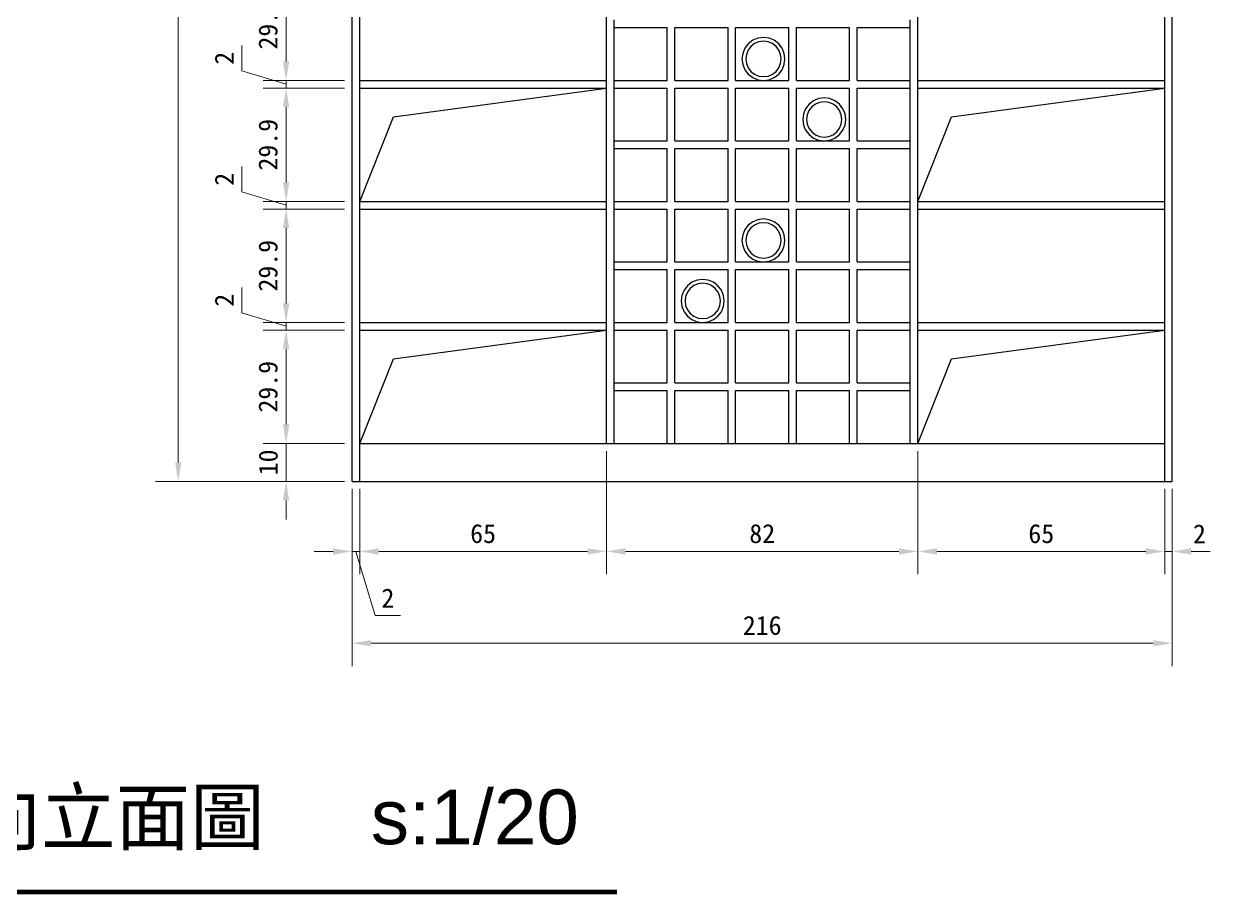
# Model space of a CAD drawing. Header units: centimetres. Extents: x 1966 to 8787, y 7398 to 12383.
# Drawn here: x 7277.1 to 7589.6, y 7496 to 7725.3 of the extents above; entities that cross this region are included whole.
import ezdxf

# ---------------------------------------------------------------- set-up
doc = ezdxf.new("R2010")
doc.units = ezdxf.units.CM
doc.header["$PDMODE"] = 35
doc.styles.get("Standard").update_dxf_attribs({"font": 'arial.ttf', "height": 12})
doc.styles.add('文2.5', font='kaiu.ttf', dxfattribs={"height": 2.5})
doc.dimstyles.new('DIM2.5', dxfattribs={"dimtxt": 2.5, "dimasz": 2.5, "dimexe": 3, "dimexo": 1, "dimgap": 1, "dimtad": 1, "dimdec": 1, "dimdsep": 46, "dimtxsty": '文2.5', "dimcen": 0, "dimadec": 0, "dimazin": 0, "dimtfac": 1, "dimtdec": 1, "dimtmove": 0, "dimatfit": 3, "dimfxl": 1, "dimlwd": 15, "dimlwe": 15, "dimarcsym": 0})

# ---------------------------------------------------------------- blocks, each defined once
blk = doc.blocks.new('*D405')
at = {"color": 0, "linetype": 'Continuous', "lineweight": 15, "transparency": 16777216}
for p, q in [((7346.16, 7619.79), (7346.16, 7624.79)), ((7361.55, 7614.79), (7340.16, 7614.79)), ((7346.16, 7604.79), (7346.16, 7614.79)), ((7361.55, 7604.79), (7340.16, 7604.79)), ((7346.16, 7599.79), (7346.16, 7594.79))]:
    blk.add_line(p, q, dxfattribs=at)
at = {"color": 0, "transparency": 16777216}
for points in [[(7345.32, 7619.79), (7346.99, 7619.79), (7346.16, 7614.79)], [(7345.32, 7599.79), (7346.99, 7599.79), (7346.16, 7604.79)]]:
    blk.add_solid(points, dxfattribs=at)
at = {"layer": 'DEFPOINTS', "color": 0, "transparency": 16777216}
for p in [(7346.16, 7614.79), (7363.55, 7614.79), (7363.55, 7604.79)]:
    blk.add_point(p, dxfattribs=at)
at = {"color": 0, "transparency": 16777216, "insert": (7341.49, 7609.79), "char_height": 5, "attachment_point": 5, "rotation": 90, "style": '文2.5'}
blk.add_mtext('10', dxfattribs=at)
blk = doc.blocks.new('*D406')
at = {"color": 0, "linetype": 'Continuous', "lineweight": 15, "transparency": 16777216}
for p, q in [((7361.55, 7644.66), (7340.16, 7644.66)), ((7346.16, 7619.79), (7346.16, 7639.66)), ((7361.55, 7614.79), (7340.16, 7614.79))]:
    blk.add_line(p, q, dxfattribs=at)
at = {"color": 0, "transparency": 16777216}
for points in [[(7345.32, 7639.66), (7346.99, 7639.66), (7346.16, 7644.66)], [(7345.32, 7619.79), (7346.99, 7619.79), (7346.16, 7614.79)]]:
    blk.add_solid(points, dxfattribs=at)
at = {"layer": 'DEFPOINTS', "color": 0, "transparency": 16777216}
for p in [(7346.16, 7644.66), (7363.55, 7644.66), (7363.55, 7614.79)]:
    blk.add_point(p, dxfattribs=at)
at = {"color": 0, "transparency": 16777216, "insert": (7341.43, 7629.72), "char_height": 5, "attachment_point": 5, "rotation": 90, "style": '文2.5'}
blk.add_mtext('29.9', dxfattribs=at)
blk = doc.blocks.new('*D407')
at = {"color": 0, "linetype": 'Continuous', "lineweight": 15, "transparency": 16777216}
for p, q in [((7346.16, 7651.66), (7346.16, 7656.66)), ((7334.52, 7649.15), (7334.52, 7655.84)), ((7346.16, 7645.66), (7334.52, 7649.15)), ((7361.55, 7646.66), (7340.16, 7646.66)), ((7346.16, 7644.66), (7346.16, 7646.66)), ((7346.16, 7644.66), (7346.16, 7646.66)), ((7361.55, 7644.66), (7340.16, 7644.66)), ((7346.16, 7639.66), (7346.16, 7634.66))]:
    blk.add_line(p, q, dxfattribs=at)
at = {"color": 0, "transparency": 16777216}
for points in [[(7345.32, 7651.66), (7346.99, 7651.66), (7346.16, 7646.66)], [(7345.32, 7639.66), (7346.99, 7639.66), (7346.16, 7644.66)]]:
    blk.add_solid(points, dxfattribs=at)
at = {"layer": 'DEFPOINTS', "color": 0, "transparency": 16777216}
for p in [(7346.16, 7646.66), (7363.55, 7646.66), (7363.55, 7644.66)]:
    blk.add_point(p, dxfattribs=at)
at = {"color": 0, "transparency": 16777216, "insert": (7329.88, 7652.5), "char_height": 5, "attachment_point": 5, "rotation": 90, "style": '文2.5'}
blk.add_mtext('2', dxfattribs=at)
blk = doc.blocks.new('*D408')
at = {"color": 0, "linetype": 'Continuous', "lineweight": 15, "transparency": 16777216}
for p, q in [((7361.55, 7676.54), (7340.16, 7676.54)), ((7346.16, 7651.66), (7346.16, 7671.54)), ((7361.55, 7646.66), (7340.16, 7646.66))]:
    blk.add_line(p, q, dxfattribs=at)
at = {"color": 0, "transparency": 16777216}
for points in [[(7345.32, 7671.54), (7346.99, 7671.54), (7346.16, 7676.54)], [(7345.32, 7651.66), (7346.99, 7651.66), (7346.16, 7646.66)]]:
    blk.add_solid(points, dxfattribs=at)
at = {"layer": 'DEFPOINTS', "color": 0, "transparency": 16777216}
for p in [(7346.16, 7676.54), (7363.55, 7676.54), (7363.55, 7646.66)]:
    blk.add_point(p, dxfattribs=at)
at = {"color": 0, "transparency": 16777216, "insert": (7341.43, 7661.6), "char_height": 5, "attachment_point": 5, "rotation": 90, "style": '文2.5'}
blk.add_mtext('29.9', dxfattribs=at)
blk = doc.blocks.new('*D409')
at = {"color": 0, "linetype": 'Continuous', "lineweight": 15, "transparency": 16777216}
for p, q in [((7334.52, 7681.03), (7334.52, 7687.71)), ((7346.16, 7683.54), (7346.16, 7688.54)), ((7346.16, 7677.54), (7334.52, 7681.03)), ((7361.55, 7678.54), (7340.16, 7678.54)), ((7346.16, 7676.54), (7346.16, 7678.54)), ((7346.16, 7676.54), (7346.16, 7678.54)), ((7361.55, 7676.54), (7340.16, 7676.54)), ((7346.16, 7671.54), (7346.16, 7666.54))]:
    blk.add_line(p, q, dxfattribs=at)
at = {"color": 0, "transparency": 16777216}
for points in [[(7345.32, 7683.54), (7346.99, 7683.54), (7346.16, 7678.54)], [(7345.32, 7671.54), (7346.99, 7671.54), (7346.16, 7676.54)]]:
    blk.add_solid(points, dxfattribs=at)
at = {"layer": 'DEFPOINTS', "color": 0, "transparency": 16777216}
for p in [(7346.16, 7678.54), (7363.55, 7678.54), (7363.55, 7676.54)]:
    blk.add_point(p, dxfattribs=at)
at = {"color": 0, "transparency": 16777216, "insert": (7329.88, 7684.37), "char_height": 5, "attachment_point": 5, "rotation": 90, "style": '文2.5'}
blk.add_mtext('2', dxfattribs=at)
blk = doc.blocks.new('*D410')
at = {"color": 0, "linetype": 'Continuous', "lineweight": 15, "transparency": 16777216}
for p, q in [((7361.55, 7708.41), (7340.16, 7708.41)), ((7346.16, 7683.54), (7346.16, 7703.41)), ((7361.55, 7678.54), (7340.16, 7678.54))]:
    blk.add_line(p, q, dxfattribs=at)
at = {"color": 0, "transparency": 16777216}
for points in [[(7345.32, 7703.41), (7346.99, 7703.41), (7346.16, 7708.41)], [(7345.32, 7683.54), (7346.99, 7683.54), (7346.16, 7678.54)]]:
    blk.add_solid(points, dxfattribs=at)
at = {"layer": 'DEFPOINTS', "color": 0, "transparency": 16777216}
for p in [(7346.16, 7708.41), (7363.55, 7708.41), (7363.55, 7678.54)]:
    blk.add_point(p, dxfattribs=at)
at = {"color": 0, "transparency": 16777216, "insert": (7341.43, 7693.47), "char_height": 5, "attachment_point": 5, "rotation": 90, "style": '文2.5'}
blk.add_mtext('29.9', dxfattribs=at)
blk = doc.blocks.new('*D411')
at = {"color": 0, "linetype": 'Continuous', "lineweight": 15, "transparency": 16777216}
for p, q in [((7334.52, 7712.9), (7334.52, 7719.59)), ((7346.16, 7715.41), (7346.16, 7720.41)), ((7346.16, 7709.41), (7334.52, 7712.9)), ((7361.55, 7710.41), (7340.16, 7710.41)), ((7346.16, 7708.41), (7346.16, 7710.41)), ((7346.16, 7708.41), (7346.16, 7710.41)), ((7361.55, 7708.41), (7340.16, 7708.41)), ((7346.16, 7703.41), (7346.16, 7698.41))]:
    blk.add_line(p, q, dxfattribs=at)
at = {"color": 0, "transparency": 16777216}
for points in [[(7345.32, 7715.41), (7346.99, 7715.41), (7346.16, 7710.41)], [(7345.32, 7703.41), (7346.99, 7703.41), (7346.16, 7708.41)]]:
    blk.add_solid(points, dxfattribs=at)
at = {"layer": 'DEFPOINTS', "color": 0, "transparency": 16777216}
for p in [(7346.16, 7710.41), (7363.55, 7710.41), (7363.55, 7708.41)]:
    blk.add_point(p, dxfattribs=at)
at = {"color": 0, "transparency": 16777216, "insert": (7329.88, 7716.25), "char_height": 5, "attachment_point": 5, "rotation": 90, "style": '文2.5'}
blk.add_mtext('2', dxfattribs=at)
blk = doc.blocks.new('*D412')
at = {"color": 0, "linetype": 'Continuous', "lineweight": 15, "transparency": 16777216}
for p, q in [((7361.55, 7740.29), (7340.16, 7740.29)), ((7346.16, 7715.41), (7346.16, 7735.29)), ((7361.55, 7710.41), (7340.16, 7710.41))]:
    blk.add_line(p, q, dxfattribs=at)
at = {"color": 0, "transparency": 16777216}
for points in [[(7345.32, 7735.29), (7346.99, 7735.29), (7346.16, 7740.29)], [(7345.32, 7715.41), (7346.99, 7715.41), (7346.16, 7710.41)]]:
    blk.add_solid(points, dxfattribs=at)
at = {"layer": 'DEFPOINTS', "color": 0, "transparency": 16777216}
for p in [(7346.16, 7740.29), (7363.55, 7740.29), (7363.55, 7710.41)]:
    blk.add_point(p, dxfattribs=at)
at = {"color": 0, "transparency": 16777216, "insert": (7341.43, 7725.35), "char_height": 5, "attachment_point": 5, "rotation": 90, "style": '文2.5'}
blk.add_mtext('29.9', dxfattribs=at)
blk = doc.blocks.new('*D404')
at = {"color": 0, "linetype": 'Continuous', "lineweight": 15, "transparency": 16777216}
for p, q in [((7361.55, 7884.79), (7311.76, 7884.79)), ((7317.76, 7609.79), (7317.76, 7879.79)), ((7361.55, 7604.79), (7311.76, 7604.79))]:
    blk.add_line(p, q, dxfattribs=at)
at = {"color": 0, "transparency": 16777216}
for points in [[(7316.93, 7879.79), (7318.59, 7879.79), (7317.76, 7884.79)], [(7316.93, 7609.79), (7318.59, 7609.79), (7317.76, 7604.79)]]:
    blk.add_solid(points, dxfattribs=at)
at = {"layer": 'DEFPOINTS', "color": 0, "transparency": 16777216}
for p in [(7317.76, 7884.79), (7363.55, 7884.79), (7363.55, 7604.79)]:
    blk.add_point(p, dxfattribs=at)
at = {"color": 0, "transparency": 16777216, "insert": (7313.09, 7744.79), "char_height": 5, "attachment_point": 5, "rotation": 90, "style": '文2.5'}
blk.add_mtext('280', dxfattribs=at)
blk = doc.blocks.new('*D423')
at = {"color": 0, "linetype": 'Continuous', "lineweight": 15, "transparency": 16777216}
for p, q in [((7577.55, 7602.79), (7577.55, 7580.34)), ((7579.55, 7602.79), (7579.55, 7580.34)), ((7572.55, 7586.34), (7567.55, 7586.34)), ((7579.55, 7586.34), (7577.55, 7586.34)), ((7584.55, 7586.34), (7589.55, 7586.34))]:
    blk.add_line(p, q, dxfattribs=at)
at = {"color": 0, "transparency": 16777216}
for points in [[(7572.55, 7587.17), (7572.55, 7585.5), (7577.55, 7586.34)], [(7584.55, 7587.17), (7584.55, 7585.5), (7579.55, 7586.34)]]:
    blk.add_solid(points, dxfattribs=at)
at = {"layer": 'DEFPOINTS', "color": 0, "transparency": 16777216}
for p in [(7577.55, 7604.79), (7579.55, 7604.79), (7577.55, 7586.34)]:
    blk.add_point(p, dxfattribs=at)
at = {"color": 0, "transparency": 16777216, "insert": (7586.7, 7590.95), "char_height": 5, "attachment_point": 5, "style": '文2.5'}
blk.add_mtext('2', dxfattribs=at)
blk = doc.blocks.new('*D424')
at = {"color": 0, "linetype": 'Continuous', "lineweight": 15, "transparency": 16777216}
for p, q in [((7512.55, 7612.79), (7512.55, 7580.34)), ((7577.55, 7602.79), (7577.55, 7580.34)), ((7572.55, 7586.34), (7517.55, 7586.34))]:
    blk.add_line(p, q, dxfattribs=at)
at = {"color": 0, "transparency": 16777216}
for points in [[(7517.55, 7587.17), (7517.55, 7585.5), (7512.55, 7586.34)], [(7572.55, 7587.17), (7572.55, 7585.5), (7577.55, 7586.34)]]:
    blk.add_solid(points, dxfattribs=at)
at = {"layer": 'DEFPOINTS', "color": 0, "transparency": 16777216}
for p in [(7512.55, 7614.79), (7577.55, 7604.79), (7512.55, 7586.34)]:
    blk.add_point(p, dxfattribs=at)
at = {"color": 0, "transparency": 16777216, "insert": (7545.05, 7591), "char_height": 5, "attachment_point": 5, "style": '文2.5'}
blk.add_mtext('65', dxfattribs=at)
blk = doc.blocks.new('*D425')
at = {"color": 0, "linetype": 'Continuous', "lineweight": 15, "transparency": 16777216}
for p, q in [((7430.55, 7612.79), (7430.55, 7580.34)), ((7512.55, 7612.79), (7512.55, 7580.34)), ((7507.55, 7586.34), (7435.55, 7586.34))]:
    blk.add_line(p, q, dxfattribs=at)
at = {"color": 0, "transparency": 16777216}
for points in [[(7435.55, 7587.17), (7435.55, 7585.5), (7430.55, 7586.34)], [(7507.55, 7587.17), (7507.55, 7585.5), (7512.55, 7586.34)]]:
    blk.add_solid(points, dxfattribs=at)
at = {"layer": 'DEFPOINTS', "color": 0, "transparency": 16777216}
for p in [(7430.55, 7614.79), (7512.55, 7614.79), (7430.55, 7586.34)]:
    blk.add_point(p, dxfattribs=at)
at = {"color": 0, "transparency": 16777216, "insert": (7471.55, 7591), "char_height": 5, "attachment_point": 5, "style": '文2.5'}
blk.add_mtext('82', dxfattribs=at)
blk = doc.blocks.new('*D426')
at = {"color": 0, "linetype": 'Continuous', "lineweight": 15, "transparency": 16777216}
for p, q in [((7430.55, 7612.79), (7430.55, 7580.34)), ((7365.55, 7602.79), (7365.55, 7580.34)), ((7425.55, 7586.34), (7370.55, 7586.34))]:
    blk.add_line(p, q, dxfattribs=at)
at = {"color": 0, "transparency": 16777216}
for points in [[(7370.55, 7587.17), (7370.55, 7585.5), (7365.55, 7586.34)], [(7425.55, 7587.17), (7425.55, 7585.5), (7430.55, 7586.34)]]:
    blk.add_solid(points, dxfattribs=at)
at = {"layer": 'DEFPOINTS', "color": 0, "transparency": 16777216}
for p in [(7430.55, 7614.79), (7365.55, 7604.79), (7365.55, 7586.34)]:
    blk.add_point(p, dxfattribs=at)
at = {"color": 0, "transparency": 16777216, "insert": (7398.05, 7591), "char_height": 5, "attachment_point": 5, "style": '文2.5'}
blk.add_mtext('65', dxfattribs=at)
blk = doc.blocks.new('*D427')
at = {"color": 0, "linetype": 'Continuous', "lineweight": 15, "transparency": 16777216}
for p, q in [((7363.55, 7602.79), (7363.55, 7580.34)), ((7365.55, 7602.79), (7365.55, 7580.34)), ((7358.55, 7586.34), (7353.55, 7586.34)), ((7365.55, 7586.34), (7363.55, 7586.34)), ((7365.55, 7586.34), (7363.55, 7586.34)), ((7364.55, 7586.34), (7369.63, 7569.42)), ((7370.55, 7586.34), (7375.55, 7586.34)), ((7369.63, 7569.42), (7376.32, 7569.42))]:
    blk.add_line(p, q, dxfattribs=at)
at = {"color": 0, "transparency": 16777216}
for points in [[(7358.55, 7587.17), (7358.55, 7585.5), (7363.55, 7586.34)], [(7370.55, 7587.17), (7370.55, 7585.5), (7365.55, 7586.34)]]:
    blk.add_solid(points, dxfattribs=at)
at = {"layer": 'DEFPOINTS', "color": 0, "transparency": 16777216}
for p in [(7363.55, 7604.79), (7365.55, 7604.79), (7363.55, 7586.34)]:
    blk.add_point(p, dxfattribs=at)
at = {"color": 0, "transparency": 16777216, "insert": (7372.97, 7574.06), "char_height": 5, "attachment_point": 5, "style": '文2.5'}
blk.add_mtext('2', dxfattribs=at)
blk = doc.blocks.new('*D428')
at = {"color": 0, "linetype": 'Continuous', "lineweight": 15, "transparency": 16777216}
for p, q in [((7363.55, 7602.79), (7363.55, 7556.15)), ((7579.55, 7602.79), (7579.55, 7556.15)), ((7574.55, 7562.15), (7368.55, 7562.15))]:
    blk.add_line(p, q, dxfattribs=at)
at = {"color": 0, "transparency": 16777216}
for points in [[(7368.55, 7562.98), (7368.55, 7561.31), (7363.55, 7562.15)], [(7574.55, 7562.98), (7574.55, 7561.31), (7579.55, 7562.15)]]:
    blk.add_solid(points, dxfattribs=at)
at = {"layer": 'DEFPOINTS', "color": 0, "transparency": 16777216}
for p in [(7363.55, 7604.79), (7579.55, 7604.79), (7363.55, 7562.15)]:
    blk.add_point(p, dxfattribs=at)
at = {"color": 0, "transparency": 16777216, "insert": (7471.55, 7566.81), "char_height": 5, "attachment_point": 5, "style": '文2.5'}
blk.add_mtext('216', dxfattribs=at)

msp = doc.modelspace()

# ---------------------------------------------------------------- linework, layer by layer
for p, q in [((7579.55, 7689.79), (7579.55, 7839.79)), ((7363.55, 7604.79), (7363.55, 7799.79)), ((7365.55, 7710.41), (7365.55, 7740.29)), ((7430.55, 7710.41), (7430.55, 7740.29)), ((7512.55, 7710.41), (7512.55, 7740.29)), ((7577.55, 7710.41), (7577.55, 7740.29)), ((7432.55, 7724.35), (7432.55, 7726.35)), ((7510.55, 7724.35), (7510.55, 7726.35)), ((7432.55, 7724.35), (7446.55, 7724.35)), ((7432.55, 7710.41), (7432.55, 7724.35)), ((7446.55, 7710.41), (7446.55, 7724.35)), ((7448.55, 7724.35), (7462.55, 7724.35)), ((7448.55, 7710.41), (7448.55, 7724.35)), ((7462.55, 7710.41), (7462.55, 7724.35)), ((7464.55, 7724.35), (7478.55, 7724.35)), ((7464.55, 7710.41), (7464.55, 7724.35)), ((7471.89, 7721.74), (7470.42, 7721.55)), ((7473.35, 7721.55), (7471.89, 7721.74)), ((7478.55, 7710.41), (7478.55, 7724.35)), ((7480.55, 7724.35), (7494.55, 7724.35)), ((7480.55, 7710.41), (7480.55, 7724.35)), ((7494.55, 7710.41), (7494.55, 7724.35)), ((7496.55, 7724.35), (7510.55, 7724.35)), ((7496.55, 7710.41), (7496.55, 7724.35)), ((7510.55, 7710.41), (7510.55, 7724.35)), ((7466.98, 7718.91), (7466.42, 7717.54)), ((7467.88, 7720.08), (7466.98, 7718.91)), ((7468.59, 7719.37), (7467.85, 7718.41)), ((7469.06, 7720.98), (7467.88, 7720.08)), ((7469.56, 7720.12), (7468.59, 7719.37)), ((7470.42, 7721.55), (7469.06, 7720.98)), ((7470.68, 7720.58), (7469.56, 7720.12)), ((7471.89, 7720.74), (7470.68, 7720.58)), ((7473.1, 7720.58), (7471.89, 7720.74)), ((7474.22, 7720.12), (7473.1, 7720.58)), ((7474.72, 7720.98), (7473.35, 7721.55)), ((7475.19, 7719.37), (7474.22, 7720.12)), ((7475.89, 7720.08), (7474.72, 7720.98)), ((7475.93, 7718.41), (7475.19, 7719.37)), ((7476.79, 7718.91), (7475.89, 7720.08)), ((7477.36, 7717.54), (7476.79, 7718.91)), ((7466.42, 7717.54), (7466.22, 7716.08)), ((7466.22, 7716.08), (7466.42, 7714.61)), ((7467.38, 7717.28), (7467.22, 7716.08)), ((7467.22, 7716.08), (7467.38, 7714.87)), ((7467.85, 7718.41), (7467.38, 7717.28)), ((7476.39, 7717.28), (7475.93, 7718.41)), ((7476.55, 7716.08), (7476.39, 7717.28)), ((7476.39, 7714.87), (7476.55, 7716.08)), ((7477.55, 7716.08), (7477.36, 7717.54)), ((7477.36, 7714.61), (7477.55, 7716.08)), ((7466.42, 7714.61), (7466.98, 7713.24)), ((7466.98, 7713.24), (7467.88, 7712.07)), ((7467.38, 7714.87), (7467.85, 7713.74)), ((7467.85, 7713.74), (7468.59, 7712.78)), ((7468.59, 7712.78), (7469.56, 7712.04)), ((7474.22, 7712.04), (7475.19, 7712.78)), ((7475.19, 7712.78), (7475.93, 7713.74)), ((7475.89, 7712.07), (7476.79, 7713.24)), ((7475.93, 7713.74), (7476.39, 7714.87)), ((7476.79, 7713.24), (7477.36, 7714.61)), ((7365.55, 7710.41), (7430.55, 7710.41)), ((7365.55, 7708.41), (7365.55, 7710.41)), ((7430.55, 7708.41), (7430.55, 7710.41)), ((7432.55, 7710.41), (7446.55, 7710.41)), ((7432.55, 7708.41), (7432.55, 7710.41)), ((7448.55, 7710.41), (7462.55, 7710.41)), ((7464.55, 7710.41), (7471.89, 7710.41)), ((7467.88, 7712.07), (7469.06, 7711.17)), ((7469.06, 7711.17), (7470.42, 7710.6)), ((7469.56, 7712.04), (7470.68, 7711.57)), ((7470.42, 7710.6), (7471.89, 7710.41)), ((7470.68, 7711.57), (7471.89, 7711.41)), ((7471.89, 7711.41), (7473.1, 7711.57)), ((7471.89, 7710.41), (7473.35, 7710.6)), ((7471.89, 7710.41), (7478.55, 7710.41)), ((7473.1, 7711.57), (7474.22, 7712.04)), ((7473.35, 7710.6), (7474.72, 7711.17)), ((7474.72, 7711.17), (7475.89, 7712.07)), ((7480.55, 7710.41), (7494.55, 7710.41)), ((7496.55, 7710.41), (7510.55, 7710.41)), ((7510.55, 7708.41), (7510.55, 7710.41)), ((7512.55, 7710.41), (7577.55, 7710.41)), ((7512.55, 7708.41), (7512.55, 7710.41)), ((7577.55, 7708.41), (7577.55, 7710.41)), ((7365.55, 7708.41), (7430.55, 7708.41)), ((7365.55, 7678.54), (7365.55, 7708.41)), ((7374.42, 7700.83), (7430.55, 7708.41)), ((7430.55, 7678.54), (7430.55, 7708.41)), ((7432.55, 7708.41), (7446.55, 7708.41)), ((7432.55, 7694.47), (7432.55, 7708.41)), ((7446.55, 7694.47), (7446.55, 7708.41)), ((7448.55, 7708.41), (7462.55, 7708.41)), ((7448.55, 7694.47), (7448.55, 7708.41)), ((7462.55, 7694.47), (7462.55, 7708.41)), ((7464.55, 7708.41), (7478.55, 7708.41)), ((7464.55, 7694.47), (7464.55, 7708.41)), ((7478.55, 7694.47), (7478.55, 7708.41)), ((7480.55, 7708.41), (7494.55, 7708.41)), ((7480.55, 7694.47), (7480.55, 7708.41)), ((7494.55, 7694.47), (7494.55, 7708.41)), ((7496.55, 7708.41), (7510.55, 7708.41)), ((7496.55, 7694.47), (7496.55, 7708.41)), ((7510.55, 7694.47), (7510.55, 7708.41)), ((7512.55, 7708.41), (7577.55, 7708.41)), ((7512.55, 7678.54), (7512.55, 7708.41)), ((7521.42, 7700.83), (7577.55, 7708.41)), ((7577.55, 7678.54), (7577.55, 7708.41)), ((7482.98, 7702.97), (7482.42, 7701.6)), ((7483.88, 7704.14), (7482.98, 7702.97)), ((7484.59, 7703.44), (7483.85, 7702.47)), ((7485.06, 7705.04), (7483.88, 7704.14)), ((7485.56, 7704.18), (7484.59, 7703.44)), ((7486.42, 7705.61), (7485.06, 7705.04)), ((7486.68, 7704.64), (7485.56, 7704.18)), ((7487.89, 7705.8), (7486.42, 7705.61)), ((7487.89, 7704.8), (7486.68, 7704.64)), ((7489.35, 7705.61), (7487.89, 7705.8)), ((7489.1, 7704.64), (7487.89, 7704.8)), ((7490.22, 7704.18), (7489.1, 7704.64)), ((7490.72, 7705.04), (7489.35, 7705.61)), ((7491.19, 7703.44), (7490.22, 7704.18)), ((7491.89, 7704.14), (7490.72, 7705.04)), ((7491.93, 7702.47), (7491.19, 7703.44)), ((7492.79, 7702.97), (7491.89, 7704.14)), ((7493.36, 7701.6), (7492.79, 7702.97)), ((7365.55, 7678.54), (7374.42, 7700.83)), ((7482.42, 7701.6), (7482.22, 7700.14)), ((7482.22, 7700.14), (7482.42, 7698.67)), ((7483.38, 7701.35), (7483.22, 7700.14)), ((7483.22, 7700.14), (7483.38, 7698.93)), ((7483.85, 7702.47), (7483.38, 7701.35)), ((7492.39, 7701.35), (7491.93, 7702.47)), ((7492.55, 7700.14), (7492.39, 7701.35)), ((7492.39, 7698.93), (7492.55, 7700.14)), ((7493.55, 7700.14), (7493.36, 7701.6)), ((7493.36, 7698.67), (7493.55, 7700.14)), ((7512.55, 7678.54), (7521.42, 7700.83)), ((7482.42, 7698.67), (7482.98, 7697.31)), ((7482.98, 7697.31), (7483.88, 7696.13)), ((7483.38, 7698.93), (7483.85, 7697.81)), ((7483.85, 7697.81), (7484.59, 7696.84)), ((7484.59, 7696.84), (7485.56, 7696.1)), ((7490.22, 7696.1), (7491.19, 7696.84)), ((7491.19, 7696.84), (7491.93, 7697.81)), ((7491.89, 7696.13), (7492.79, 7697.31)), ((7491.93, 7697.81), (7492.39, 7698.93)), ((7492.79, 7697.31), (7493.36, 7698.67)), ((7432.55, 7694.47), (7446.55, 7694.47)), ((7432.55, 7692.47), (7432.55, 7694.47)), ((7448.55, 7694.47), (7462.55, 7694.47)), ((7464.55, 7694.47), (7478.55, 7694.47)), ((7480.55, 7694.47), (7487.89, 7694.47)), ((7483.88, 7696.13), (7485.06, 7695.23)), ((7485.06, 7695.23), (7486.42, 7694.67)), ((7485.56, 7696.1), (7486.68, 7695.63)), ((7486.42, 7694.67), (7487.89, 7694.47)), ((7486.68, 7695.63), (7487.89, 7695.47)), ((7487.89, 7695.47), (7489.1, 7695.63)), ((7487.89, 7694.47), (7489.35, 7694.67)), ((7487.89, 7694.47), (7494.55, 7694.47)), ((7489.1, 7695.63), (7490.22, 7696.1)), ((7489.35, 7694.67), (7490.72, 7695.23)), ((7490.72, 7695.23), (7491.89, 7696.13)), ((7496.55, 7694.47), (7510.55, 7694.47)), ((7510.55, 7692.47), (7510.55, 7694.47)), ((7432.55, 7692.47), (7446.55, 7692.47)), ((7432.55, 7678.54), (7432.55, 7692.47)), ((7446.55, 7678.54), (7446.55, 7692.47)), ((7448.55, 7692.47), (7462.55, 7692.47)), ((7448.55, 7678.54), (7448.55, 7692.47)), ((7462.55, 7678.54), (7462.55, 7692.47)), ((7464.55, 7692.47), (7478.55, 7692.47)), ((7464.55, 7678.54), (7464.55, 7692.47)), ((7478.55, 7678.54), (7478.55, 7692.47)), ((7480.55, 7692.47), (7494.55, 7692.47)), ((7480.55, 7678.54), (7480.55, 7692.47)), ((7494.55, 7678.54), (7494.55, 7692.47)), ((7496.55, 7692.47), (7510.55, 7692.47)), ((7496.55, 7678.54), (7496.55, 7692.47)), ((7510.55, 7678.54), (7510.55, 7692.47)), ((7579.55, 7604.79), (7579.55, 7689.79)), ((7365.55, 7678.54), (7430.55, 7678.54)), ((7365.55, 7676.54), (7365.55, 7678.54)), ((7430.55, 7676.54), (7430.55, 7678.54)), ((7432.55, 7678.54), (7446.55, 7678.54)), ((7432.55, 7676.54), (7432.55, 7678.54)), ((7448.55, 7678.54), (7462.55, 7678.54)), ((7464.55, 7678.54), (7478.55, 7678.54)), ((7480.55, 7678.54), (7494.55, 7678.54)), ((7496.55, 7678.54), (7510.55, 7678.54)), ((7510.55, 7676.54), (7510.55, 7678.54)), ((7512.55, 7678.54), (7577.55, 7678.54)), ((7512.55, 7676.54), (7512.55, 7678.54)), ((7577.55, 7676.54), (7577.55, 7678.54)), ((7365.55, 7676.54), (7430.55, 7676.54)), ((7365.55, 7646.66), (7365.55, 7676.54)), ((7430.55, 7646.66), (7430.55, 7676.54)), ((7432.55, 7676.54), (7446.55, 7676.54)), ((7432.55, 7662.6), (7432.55, 7676.54)), ((7446.55, 7662.6), (7446.55, 7676.54)), ((7448.55, 7676.54), (7462.55, 7676.54)), ((7448.55, 7662.6), (7448.55, 7676.54)), ((7462.55, 7662.6), (7462.55, 7676.54)), ((7464.55, 7676.54), (7478.55, 7676.54)), ((7464.55, 7662.6), (7464.55, 7676.54)), ((7478.55, 7662.6), (7478.55, 7676.54)), ((7480.55, 7676.54), (7494.55, 7676.54)), ((7480.55, 7662.6), (7480.55, 7676.54)), ((7494.55, 7662.6), (7494.55, 7676.54)), ((7496.55, 7676.54), (7510.55, 7676.54)), ((7496.55, 7662.6), (7496.55, 7676.54)), ((7510.55, 7662.6), (7510.55, 7676.54)), ((7512.55, 7676.54), (7577.55, 7676.54)), ((7512.55, 7646.66), (7512.55, 7676.54)), ((7577.55, 7646.66), (7577.55, 7676.54)), ((7467.88, 7672.27), (7466.98, 7671.1)), ((7469.06, 7673.17), (7467.88, 7672.27)), ((7469.56, 7672.3), (7468.59, 7671.56)), ((7470.42, 7673.73), (7469.06, 7673.17)), ((7470.68, 7672.77), (7469.56, 7672.3)), ((7471.89, 7673.93), (7470.42, 7673.73)), ((7471.89, 7672.93), (7470.68, 7672.77)), ((7473.35, 7673.73), (7471.89, 7673.93)), ((7473.1, 7672.77), (7471.89, 7672.93)), ((7474.22, 7672.3), (7473.1, 7672.77)), ((7474.72, 7673.17), (7473.35, 7673.73)), ((7475.19, 7671.56), (7474.22, 7672.3)), ((7475.89, 7672.27), (7474.72, 7673.17)), ((7476.79, 7671.1), (7475.89, 7672.27)), ((7466.42, 7669.73), (7466.22, 7668.26)), ((7466.98, 7671.1), (7466.42, 7669.73)), ((7467.38, 7669.47), (7467.22, 7668.26)), ((7467.85, 7670.6), (7467.38, 7669.47)), ((7468.59, 7671.56), (7467.85, 7670.6)), ((7475.93, 7670.6), (7475.19, 7671.56)), ((7476.39, 7669.47), (7475.93, 7670.6)), ((7476.55, 7668.26), (7476.39, 7669.47)), ((7477.36, 7669.73), (7476.79, 7671.1)), ((7477.55, 7668.26), (7477.36, 7669.73)), ((7466.22, 7668.26), (7466.42, 7666.8)), ((7466.42, 7666.8), (7466.98, 7665.43)), ((7466.98, 7665.43), (7467.88, 7664.26)), ((7467.22, 7668.26), (7467.38, 7667.06)), ((7467.38, 7667.06), (7467.85, 7665.93)), ((7467.85, 7665.93), (7468.59, 7664.96)), ((7475.19, 7664.96), (7475.93, 7665.93)), ((7475.89, 7664.26), (7476.79, 7665.43)), ((7475.93, 7665.93), (7476.39, 7667.06)), ((7476.39, 7667.06), (7476.55, 7668.26)), ((7476.79, 7665.43), (7477.36, 7666.8)), ((7477.36, 7666.8), (7477.55, 7668.26)), ((7432.55, 7662.6), (7446.55, 7662.6)), ((7432.55, 7660.6), (7432.55, 7662.6)), ((7448.55, 7662.6), (7462.55, 7662.6)), ((7464.55, 7662.6), (7471.89, 7662.6)), ((7467.88, 7664.26), (7469.06, 7663.36)), ((7468.59, 7664.96), (7469.56, 7664.22)), ((7469.06, 7663.36), (7470.42, 7662.79)), ((7469.56, 7664.22), (7470.68, 7663.76)), ((7470.42, 7662.79), (7471.89, 7662.6)), ((7470.68, 7663.76), (7471.89, 7663.6)), ((7471.89, 7663.6), (7473.1, 7663.76)), ((7471.89, 7662.6), (7473.35, 7662.79)), ((7471.89, 7662.6), (7478.55, 7662.6)), ((7473.1, 7663.76), (7474.22, 7664.22)), ((7473.35, 7662.79), (7474.72, 7663.36)), ((7474.22, 7664.22), (7475.19, 7664.96)), ((7474.72, 7663.36), (7475.89, 7664.26)), ((7480.55, 7662.6), (7494.55, 7662.6)), ((7496.55, 7662.6), (7510.55, 7662.6)), ((7510.55, 7660.6), (7510.55, 7662.6)), ((7432.55, 7660.6), (7446.55, 7660.6)), ((7432.55, 7646.66), (7432.55, 7660.6)), ((7446.55, 7646.66), (7446.55, 7660.6)), ((7448.55, 7660.6), (7462.55, 7660.6)), ((7448.55, 7646.66), (7448.55, 7660.6)), ((7462.55, 7646.66), (7462.55, 7660.6)), ((7464.55, 7660.6), (7478.55, 7660.6)), ((7464.55, 7646.66), (7464.55, 7660.6)), ((7478.55, 7646.66), (7478.55, 7660.6)), ((7480.55, 7660.6), (7494.55, 7660.6)), ((7480.55, 7646.66), (7480.55, 7660.6)), ((7494.55, 7646.66), (7494.55, 7660.6)), ((7496.55, 7660.6), (7510.55, 7660.6)), ((7496.55, 7646.66), (7496.55, 7660.6)), ((7510.55, 7646.66), (7510.55, 7660.6)), ((7451.88, 7656.33), (7450.98, 7655.16)), ((7453.06, 7657.23), (7451.88, 7656.33)), ((7453.56, 7656.37), (7452.59, 7655.62)), ((7454.42, 7657.8), (7453.06, 7657.23)), ((7454.68, 7656.83), (7453.56, 7656.37)), ((7455.89, 7657.99), (7454.42, 7657.8)), ((7455.89, 7656.99), (7454.68, 7656.83)), ((7457.35, 7657.8), (7455.89, 7657.99)), ((7457.1, 7656.83), (7455.89, 7656.99)), ((7458.22, 7656.37), (7457.1, 7656.83)), ((7458.72, 7657.23), (7457.35, 7657.8)), ((7459.19, 7655.62), (7458.22, 7656.37)), ((7459.89, 7656.33), (7458.72, 7657.23)), ((7460.79, 7655.16), (7459.89, 7656.33)), ((7450.42, 7653.79), (7450.22, 7652.33)), ((7450.98, 7655.16), (7450.42, 7653.79)), ((7451.38, 7653.53), (7451.22, 7652.33)), ((7451.85, 7654.66), (7451.38, 7653.53)), ((7452.59, 7655.62), (7451.85, 7654.66)), ((7459.93, 7654.66), (7459.19, 7655.62)), ((7460.39, 7653.53), (7459.93, 7654.66)), ((7460.55, 7652.33), (7460.39, 7653.53)), ((7461.36, 7653.79), (7460.79, 7655.16)), ((7461.55, 7652.33), (7461.36, 7653.79)), ((7450.22, 7652.33), (7450.42, 7650.86)), ((7450.42, 7650.86), (7450.98, 7649.49)), ((7451.22, 7652.33), (7451.38, 7651.12)), ((7451.38, 7651.12), (7451.85, 7649.99)), ((7451.85, 7649.99), (7452.59, 7649.03)), ((7459.19, 7649.03), (7459.93, 7649.99)), ((7459.93, 7649.99), (7460.39, 7651.12)), ((7460.39, 7651.12), (7460.55, 7652.33)), ((7460.79, 7649.49), (7461.36, 7650.86)), ((7461.36, 7650.86), (7461.55, 7652.33)), ((7365.55, 7646.66), (7430.55, 7646.66)), ((7365.55, 7644.66), (7365.55, 7646.66)), ((7430.55, 7644.66), (7430.55, 7646.66)), ((7432.55, 7646.66), (7446.55, 7646.66)), ((7432.55, 7644.66), (7432.55, 7646.66)), ((7448.55, 7646.66), (7455.89, 7646.66)), ((7450.98, 7649.49), (7451.88, 7648.32)), ((7451.88, 7648.32), (7453.06, 7647.42)), ((7452.59, 7649.03), (7453.56, 7648.29)), ((7453.06, 7647.42), (7454.42, 7646.85)), ((7453.56, 7648.29), (7454.68, 7647.82)), ((7454.42, 7646.85), (7455.89, 7646.66)), ((7454.68, 7647.82), (7455.89, 7647.66)), ((7455.89, 7647.66), (7457.1, 7647.82)), ((7455.89, 7646.66), (7457.35, 7646.85)), ((7455.89, 7646.66), (7462.55, 7646.66)), ((7457.1, 7647.82), (7458.22, 7648.29)), ((7457.35, 7646.85), (7458.72, 7647.42)), ((7458.22, 7648.29), (7459.19, 7649.03)), ((7458.72, 7647.42), (7459.89, 7648.32)), ((7459.89, 7648.32), (7460.79, 7649.49)), ((7464.55, 7646.66), (7478.55, 7646.66)), ((7480.55, 7646.66), (7494.55, 7646.66)), ((7496.55, 7646.66), (7510.55, 7646.66)), ((7510.55, 7644.66), (7510.55, 7646.66)), ((7512.55, 7646.66), (7577.55, 7646.66)), ((7512.55, 7644.66), (7512.55, 7646.66)), ((7577.55, 7644.66), (7577.55, 7646.66)), ((7365.55, 7644.66), (7430.55, 7644.66)), ((7365.55, 7614.79), (7365.55, 7644.66)), ((7374.42, 7637.08), (7430.55, 7644.66)), ((7430.55, 7614.79), (7430.55, 7644.66)), ((7432.55, 7644.66), (7446.55, 7644.66)), ((7432.55, 7630.72), (7432.55, 7644.66)), ((7446.55, 7630.72), (7446.55, 7644.66)), ((7448.55, 7644.66), (7462.55, 7644.66)), ((7448.55, 7630.72), (7448.55, 7644.66)), ((7462.55, 7630.72), (7462.55, 7644.66)), ((7464.55, 7644.66), (7478.55, 7644.66)), ((7464.55, 7630.72), (7464.55, 7644.66)), ((7478.55, 7630.72), (7478.55, 7644.66)), ((7480.55, 7644.66), (7494.55, 7644.66)), ((7480.55, 7630.72), (7480.55, 7644.66)), ((7494.55, 7630.72), (7494.55, 7644.66)), ((7496.55, 7644.66), (7510.55, 7644.66)), ((7496.55, 7630.72), (7496.55, 7644.66)), ((7510.55, 7630.72), (7510.55, 7644.66)), ((7512.55, 7614.79), (7512.55, 7644.66)), ((7512.55, 7644.66), (7577.55, 7644.66)), ((7521.42, 7637.08), (7577.55, 7644.66)), ((7577.55, 7614.79), (7577.55, 7644.66)), ((7365.55, 7614.79), (7374.42, 7637.08)), ((7512.55, 7614.79), (7521.42, 7637.08)), ((7432.55, 7630.72), (7446.55, 7630.72)), ((7432.55, 7628.72), (7432.55, 7630.72)), ((7432.55, 7614.79), (7432.55, 7628.72)), ((7432.55, 7628.72), (7446.55, 7628.72)), ((7446.55, 7614.79), (7446.55, 7628.72)), ((7448.55, 7630.72), (7462.55, 7630.72)), ((7448.55, 7614.79), (7448.55, 7628.72)), ((7448.55, 7628.72), (7462.55, 7628.72)), ((7462.55, 7614.79), (7462.55, 7628.72)), ((7464.55, 7630.72), (7478.55, 7630.72)), ((7464.55, 7614.79), (7464.55, 7628.72)), ((7464.55, 7628.72), (7478.55, 7628.72)), ((7478.55, 7614.79), (7478.55, 7628.72)), ((7480.55, 7630.72), (7494.55, 7630.72)), ((7480.55, 7614.79), (7480.55, 7628.72)), ((7480.55, 7628.72), (7494.55, 7628.72)), ((7494.55, 7614.79), (7494.55, 7628.72)), ((7496.55, 7630.72), (7510.55, 7630.72)), ((7496.55, 7614.79), (7496.55, 7628.72)), ((7496.55, 7628.72), (7510.55, 7628.72)), ((7510.55, 7628.72), (7510.55, 7630.72)), ((7510.55, 7614.79), (7510.55, 7628.72)), ((7365.55, 7604.79), (7365.55, 7614.79)), ((7365.55, 7614.79), (7430.55, 7614.79)), ((7430.55, 7614.79), (7432.55, 7614.79)), ((7432.55, 7614.79), (7446.55, 7614.79)), ((7446.55, 7614.79), (7448.55, 7614.79)), ((7448.55, 7614.79), (7462.55, 7614.79)), ((7462.55, 7614.79), (7464.55, 7614.79)), ((7464.55, 7614.79), (7478.55, 7614.79)), ((7478.55, 7614.79), (7480.55, 7614.79)), ((7480.55, 7614.79), (7494.55, 7614.79)), ((7494.55, 7614.79), (7496.55, 7614.79)), ((7496.55, 7614.79), (7510.55, 7614.79)), ((7510.55, 7614.79), (7512.55, 7614.79)), ((7512.55, 7614.79), (7577.55, 7614.79)), ((7577.55, 7604.79), (7577.55, 7614.79)), ((7363.55, 7604.79), (7365.55, 7604.79)), ((7365.55, 7604.79), (7577.55, 7604.79)), ((7577.55, 7604.79), (7579.55, 7604.79))]:
    msp.add_line(p, q)
at = {"const_width": 1.2}
msp.add_lwpolyline([(7182.14, 7496.63), (7433.28, 7496.63)], dxfattribs=at)

# ---------------------------------------------------------------- texts
msp.add_text('資料室E向立面圖     s:1/20', height=14.4).set_placement((7189.62, 7509.21))

# ---------------------------------------------------------------- dimensions: what is measured, and where the dimension line sits
for base, p1, p2, picture, middle in [((7317.76, 7884.79), (7363.55, 7604.79), (7363.55, 7884.79), '*D404', (7313.09, 7744.79)), ((7346.16, 7740.29), (7363.55, 7710.41), (7363.55, 7740.29), '*D412', (7341.43, 7725.35)), ((7346.16, 7710.41), (7363.55, 7708.41), (7363.55, 7710.41), '*D411', (7329.88, 7714.9)), ((7346.16, 7708.41), (7363.55, 7678.54), (7363.55, 7708.41), '*D410', (7341.43, 7693.47)), ((7346.16, 7678.54), (7363.55, 7676.54), (7363.55, 7678.54), '*D409', (7329.88, 7683.03)), ((7346.16, 7676.54), (7363.55, 7646.66), (7363.55, 7676.54), '*D408', (7341.43, 7661.6)), ((7346.16, 7646.66), (7363.55, 7644.66), (7363.55, 7646.66), '*D407', (7329.88, 7651.15)), ((7346.16, 7644.66), (7363.55, 7614.79), (7363.55, 7644.66), '*D406', (7341.43, 7629.72)), ((7346.16, 7614.79), (7363.55, 7604.79), (7363.55, 7614.79), '*D405', (7341.49, 7609.79))]:
    dim = msp.add_linear_dim(base=base, p1=p1, p2=p2, angle=90, dimstyle='DIM2.5')
    dim.commit()
    dim.dimension.update_dxf_attribs({"geometry": picture, "text_midpoint": middle})
for base, p1, p2, picture, middle in [((7365.55, 7586.34), (7430.55, 7614.79), (7365.55, 7604.79), '*D426', (7398.05, 7591)), ((7430.55, 7586.34), (7512.55, 7614.79), (7430.55, 7614.79), '*D425', (7471.55, 7591)), ((7512.55, 7586.34), (7577.55, 7604.79), (7512.55, 7614.79), '*D424', (7545.05, 7591)), ((7363.55, 7586.34), (7365.55, 7604.79), (7363.55, 7604.79), '*D427', (7371.63, 7574.06)), ((7363.55, 7562.15), (7579.55, 7604.79), (7363.55, 7604.79), '*D428', (7471.55, 7566.81))]:
    dim = msp.add_linear_dim(base=base, p1=p1, p2=p2, dimstyle='DIM2.5')
    dim.commit()
    dim.dimension.update_dxf_attribs({"geometry": picture, "text_midpoint": middle})
dim = msp.add_linear_dim(base=(7577.55, 7586.34), p1=(7579.55, 7604.79), p2=(7577.55, 7604.79), dimstyle='DIM2.5', override={"dimtmove": 2})
dim.commit()
dim.dimension.update_dxf_attribs({"geometry": '*D423', "text_midpoint": (7586.7, 7590.95), "dimtype": 160})

doc.saveas('drawing.dxf')
